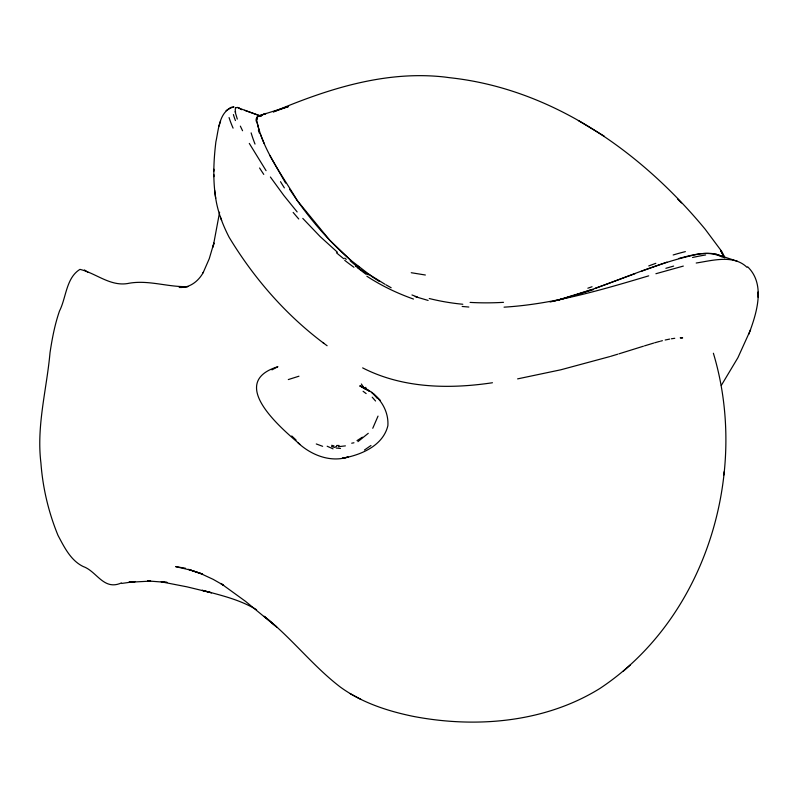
<?xml version="1.0" encoding="UTF-8"?>
<svg xmlns="http://www.w3.org/2000/svg" width="798" height="798" viewBox="0 0 798 798"><rect width="100%" height="100%" fill="white"/><g stroke="black" fill="none" stroke-linecap="round" stroke-linejoin="round"><path stroke-width="1.2" d="M327.11 345.734C287.43 316.806 254.452 279.17 229.116 237.245C222.822 225.006 217.794 211.959 215.709 198.303C212.777 179.62 213.605 160.508 215.889 141.795C218.582 129.845 219.121 110.663 233.475 107.062M213.884 176.647L213.894 174.702M213.884 171.141L213.894 169.226M256.796 119.491L256.836 118.663M747.636 266.791C766.04 284.487 756.474 313.943 748.694 334.442M185.455 568.236L175.69 566.63L190.263 570.031L202.602 574.051L188.488 569.353L201.625 573.991L213.206 579.368L223.63 585.323L220.827 583.448L245.555 601.373L276.736 627.058L264.158 616.275C291.509 637.802 312.776 666.021 340.437 687.138C361.863 702.709 387.559 711.078 413.254 716.375C475.897 728.375 544.575 722.649 599.697 688.594C705.961 618.31 749.551 473.264 713.382 353.245M723.856 475.01L724.165 471.688M219.6 212.208L213.096 247.031L213.894 243.021L209.246 258.742L203.121 272.756L203.43 272.198C198.602 281.076 189.834 288.138 179.201 287.45L187.929 286.582C167.68 287.39 147.71 279.3 127.251 283.599C109.735 286.243 95.79 273.135 79.97 269.375C66.074 277.844 66.254 297.724 59.511 310.971C54.803 324.507 52.139 338.601 50.015 352.746C46.723 389.464 36.349 425.803 40.917 462.92C42.743 487.797 48.538 512.296 57.995 535.368C64.229 547.079 70.703 560.515 83.241 566.55C96.927 571.338 103.64 590.989 121.476 582.899M724.993 257.844L721.811 251.54L705.193 229.245C641.003 151.53 551.927 88.638 449.523 77.685L444.835 77.057C385.424 70.284 327.33 89.037 273.315 111.92L288.557 106.503L258.751 115.82L257.804 116.428L256.687 120.049C262.512 150.034 282.133 174.902 297.315 200.627C312.826 222.482 330.562 242.881 350.911 260.377M220.567 121.126L218.971 126.164M378.023 416.107L372.766 428.277M750.569 329.764L737.901 357.704L721.302 385.424M368.267 433.314L357.943 441.633M623.039 671.447L630.221 665.083M230.622 107.54L226.073 110.683M364.447 450.012L370.97 445.503M271.968 369.863L277.884 366.701C227.43 382.252 279.589 426.96 299.809 444.227M357.015 440.616L362.402 437.184M336.616 446.341L334.561 447.399L331.569 446.531M635.228 273.574L595.298 288.317M235.999 107.69L237.126 107.59M641.801 271.111L666.948 262.143M257.804 116.428L266.083 113.456L261.724 114.992M590.979 289.814L556.455 300.527M593.532 289.624L558.49 300.118M288.307 379.569L298.961 376.207M643.447 346.202L618.889 353.853M644.505 345.873L653.712 343.07M617.712 354.212L610.64 356.337M648.704 275.849C601.433 289.913 553.583 304.178 504.057 307.16M609.742 356.606L560.765 369.803L517.613 378.88M655.906 273.724L683.317 266.083M258.652 115.84L257.644 116.428A106.294 15.092 55 0 0 256.497 118.184M550.101 301.983C601.213 290.282 647.876 264.158 699.317 253.924C706.918 253.026 715.247 252.637 722.08 256.637M654.699 342.781L659.567 341.414M678.859 258.432C692.634 254.921 708.105 250.093 721.621 256.806M554.021 301.175L555.647 300.746M660.515 341.175L662.4 340.686M665.173 340.018L669.642 339.1M696.205 263.021C712.235 260.567 733.661 254.293 746.958 267.3M351.709 443.199L353.963 442.79M671.377 338.791L674.759 338.302M121.994 583.388L135.271 581.552L128.877 582.271L150.603 581.114L147.56 580.924L167.151 582.43L161.216 581.822L186.981 586.839L211.51 592.784L202.153 590.291C220.787 595.188 239.939 599.667 256.597 609.752M345.394 445.873L338.392 446.7M492.446 382.751C448.935 389.244 402.581 388.367 362.641 367.888M234.053 106.982L231.081 107.331M680.365 337.873L682.639 337.883L680.345 337.803M336.706 445.484L339.16 445.484M468.855 307.031L462.172 306.462M336.227 448.047L340.507 448.456M258.751 115.82L260.427 116.069M411.249 272.716L425.364 275.011M331.639 445.304L333.993 445.902M428.127 300.437L415.229 296.637M715.756 254.153L737.442 261.295M244.597 110.314L261.076 116.209M260.826 116.109L238.203 107.86M316.277 443.957L322.641 446.311M333.055 448.855L327.17 446.242M411.977 294.961L417.663 297.165M239.35 108.338L241.744 109.715M350.252 693.701L360.856 699.367M386.003 284.836L391.15 287.739M384.975 284.258L367.489 273.445M578.4 120.568L604.256 136.199M368.556 274.801L355.509 266.173M379.419 281.495L372.117 276.707L350.571 260.088L329.764 240.248L297.315 200.627L289.554 189.246M364.866 388.796L360.247 385.803L369.294 391.11L359.788 385.973C376.207 391.818 389.035 407.828 387.878 425.713C383 445.863 360.796 455.129 342.232 458.301L348.127 457.015C330.332 462.7 311.31 455.109 298.103 442.93M84.388 269.943L87.98 272.288M722.609 256.976L723.128 257.335M322.761 342.482L324.068 343.449M363.09 391.279L366.142 393.584M344.766 258.183L346.262 259.34M357.634 265.953L359.01 267.041M337.454 252.258L320.217 236.637L302.791 218.403M373.574 394.042L371.619 392.247L380.038 400.267L373.574 394.042L377.464 398.501M291.759 435.967L296.078 440.027M677.612 199.031L681.492 202.921M372.207 397.185L375.559 401.005M297.155 211.929L283.789 195.42L270.392 177.026M361.374 383.998L364.437 388.526M266.063 170.652L249.305 143.411M285.584 183.071L269.924 155.6M724.345 257.395L720.514 250.303L724.504 257.744M242.562 130.732L240.348 126.134M264.138 143.441L260.338 134.104M237.305 119.082L235.051 111.65M220.477 217.226L221.635 220.388M259.25 130.992L257.006 122.264M215.709 198.303L214.602 190.183M365.773 387.309L365.943 389.474M758 293.185L757.95 292.058L758.1 297.265M692.534 257.485A210.842 57.745 -28 0 1 705.631 254.961M665.871 268.308A268.357 16.549 -18.5 0 1 673.632 266.083M503.508 302.332A187.959 120.717 -5.5 0 1 470.092 302.402M462.82 304.257A180.248 127.889 -6.8 0 1 429.244 298.512M413.484 299.06A229.505 169.725 -8.4 0 1 366.861 276.218M353.923 267.26A318.133 222.293 -3.6 0 1 344.706 260.328M343.768 258.761A347.409 236.467 -1.2 0 1 336.477 252.796M298.741 218.981A483.927 259.679 15.3 0 1 293.165 212.428M263.769 174.403A459.917 139.79 35.1 0 1 259.569 167.989M233.086 128.139A287.31 44.618 47.2 0 1 229.066 117.555M235.44 120.568A212.138 24.938 51.1 0 1 233.405 114.553M235.609 112.358A133.685 14.334 52.6 0 1 235.939 107.61M236.986 107.411A109.037 11.721 51.5 0 1 239.051 107.949M258.692 115.91A85.286 12.02 56 0 1 260.647 116.209M673.173 254.971A189.645 54.813 -32.1 0 1 685.372 251.629M648.754 265.924A254.442 18.593 -22.9 0 1 655.846 263.32M592.046 286.741A269.634 75.002 -13.8 0 1 587.847 288.188M366.172 274.362A293.724 209.445 -4.6 0 1 357.723 267.879M356.876 266.402A320.896 223.59 -2.3 0 1 350.172 260.796M284.367 187.889A449.753 172.468 31.2 0 1 280.507 181.675M255.021 144.069A292.756 66.872 44.4 0 1 251.131 132.877M259.39 133.106A201.784 33.376 50.9 0 1 258.372 130.054M256.158 121.186A130.323 19.032 53.9 0 1 256.208 118.722"/></g></svg>
